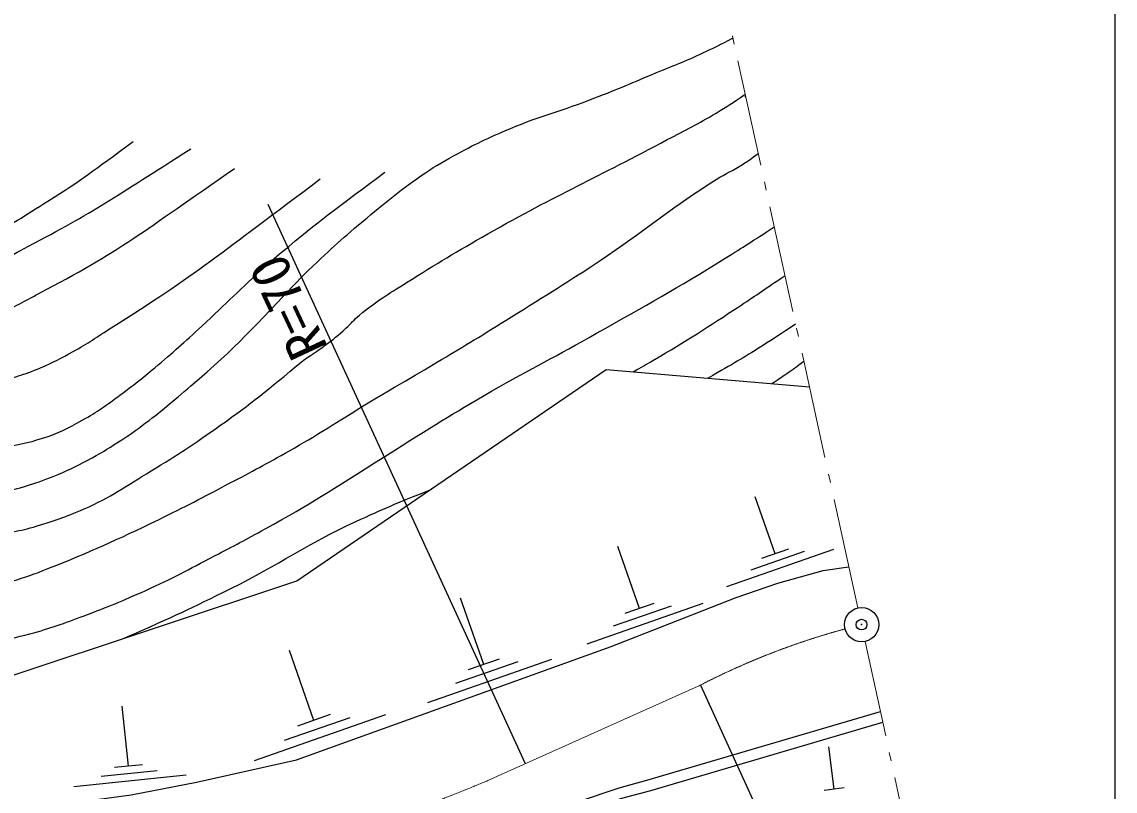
# Model space of a CAD drawing. Units: millimetres, scale not verified. Extents: x 40000 to 680000, y 20000 to 380000.
# Drawn here: x 527892 to 579000, y 280946 to 316926 of the extents above; entities that cross this region are included whole.
import ezdxf
from ezdxf.enums import TextEntityAlignment as Align

# ---------------------------------------------------------------- set-up
doc = ezdxf.new("R2010")
doc.units = ezdxf.units.MM
doc.header["$LTSCALE"] = 1000
doc.header["$PDMODE"] = 32
doc.header["$PDSIZE"] = 500
doc.linetypes.add('CHAIN', pattern=[18.5, 12, -1.5, 3.5, -1.5])
for name, color, linetype, lineweight in [('M-BGD', 7, 'Continuous', 25), ('M-BGD-HTXT', 7, 'Continuous', 13), ('M-BMK', 2, 'CHAIN', 13), ('M-BMK-SRVR', 3, 'Continuous', 25), ('M-TTL-BAND', 7, 'Continuous', 25)]:
    doc.layers.add(name, color=color, linetype=linetype, lineweight=lineweight)
doc.layers.add('M-OTRS', color=6, linetype='Continuous')
doc.styles.add('ＭＳ ゴシック', font='')
doc.styles.get('ＭＳ ゴシック').set_extended_font_data('MS Gothic')

msp = doc.modelspace()

# ---------------------------------------------------------------- linework, layer by layer
at = {"layer": 'M-BGD'}
for p, q in [((563101, 292048), (562169, 294719)), ((556759, 289494), (555751, 292384)), ((565837, 292254), (560830, 290508)), ((564469, 292151), (561965, 291278)), ((563726, 292267), (562475, 291830)), ((549484, 286871), (548403, 289970)), ((559720, 289716), (554301, 287827)), ((558240, 289605), (555530, 288660)), ((557436, 289730), (556082, 289258)), ((541543, 284258), (540401, 287532)), ((552659, 287109), (546848, 285083)), ((551072, 286990), (548166, 285977)), ((550210, 287124), (548757, 286617)), ((532875, 282116), (532582, 284916)), ((544897, 284509), (538759, 282369)), ((543220, 284383), (540151, 283313)), ((542310, 284525), (540775, 283990)), ((565867, 281041), (565619, 283022)), ((533531, 282184), (532218, 282047)), ((535573, 281690), (530322, 281141)), ((534224, 281903), (531598, 281628)), ((566331, 281099), (565403, 280983))]:
    msp.add_line(p, q, dxfattribs=at)
for points in [[(489036, 291715), (493989, 289068), (506768, 285165), (527301, 286314), (540750, 290779), (555214, 300671), (564708, 299855)], [(523520, 279922), (529193, 280261), (533003, 280769), (536051, 281362), (540727, 282404), (555440, 287712), (561282, 289998), (563229, 290675), (565346, 291268), (566531, 291437)], [(526199, 273705), (529166, 273972), (532956, 274474), (536077, 274995), (538858, 275583), (542628, 276539), (545602, 277395), (548322, 278370), (552052, 279841), (555815, 281097), (557105, 281465), (568038, 284670)], [(535777, 274512), (536218, 274594), (538997, 274987), (542768, 276145), (545662, 276994), (548556, 277969), (552233, 279366), (555942, 280623), (557292, 280977), (568146, 284179)]]:
    msp.add_lwpolyline(points, dxfattribs=at)
for points, knots in [([(541046, 305068), (542348, 306310), (542710, 306661), (543840, 307608), (544870, 308471), (545450, 308954), (546550, 309725), (547121, 310126), (547462, 310320), (548074, 310656), (549072, 311205), (549648, 311486), (550698, 311926), (552223, 312565), (553137, 312768), (554678, 313366), (555811, 313805), (556434, 314083), (557556, 314551), (558472, 314933), (558998, 315120), (559893, 315549), (560373, 315779), (560535, 315856), (561112, 316160)], [0, 0, 0, 0, 1, 1, 1, 2, 2, 2, 3, 3, 3, 4, 4, 4, 5, 5, 5, 6, 6, 6, 7, 7, 7, 8, 8, 8, 8]), ([(541046, 301089), (542009, 301759), (542321, 301935), (543040, 302595), (543292, 302827), (543407, 302986), (543671, 303206), (544475, 303875), (544986, 304175), (545872, 304730), (547343, 305650), (548172, 306160), (549682, 307016), (552900, 308838), (554804, 309672), (558064, 311418), (558958, 311897), (559478, 312131), (560342, 312660), (560883, 312991), (561067, 313106), (561706, 313542)], [0, 0, 0, 0, 1, 1, 1, 2, 2, 2, 3, 3, 3, 4, 4, 4, 5, 5, 5, 6, 6, 6, 7, 7, 7, 7]), ([(498882, 310402), (500965, 309918), (501605, 309813), (503370, 309556), (506319, 309126), (508022, 309410), (510990, 309132), (511656, 309070), (512024, 308990), (512683, 308878), (513450, 308748), (513880, 308661), (514630, 308455), (515075, 308333), (515303, 308201), (515731, 308032), (517302, 307410), (518156, 307001), (519710, 306338), (519942, 306240), (520059, 306145), (520303, 306084), (520857, 305947), (521173, 305875), (521742, 305830), (522138, 305800), (522362, 305807), (522758, 305830), (523057, 305848), (523226, 305861), (523520, 305915), (524057, 306014), (524354, 306093), (524875, 306254), (525427, 306424), (525713, 306588), (526230, 306846), (527396, 307431), (528003, 307846), (529108, 308540), (530717, 309549), (531231, 309957), (533088, 311334)], [0, 0, 0, 0, 1, 1, 1, 2, 2, 2, 3, 3, 3, 4, 4, 4, 5, 5, 5, 6, 6, 6, 7, 7, 7, 8, 8, 8, 9, 9, 9, 10, 10, 10, 11, 11, 11, 12, 12, 12, 13, 13, 13, 14, 14, 14, 14]), ([(497528, 308201), (498940, 307890), (499327, 307806), (500491, 307608), (501676, 307407), (502339, 307259), (503539, 307185), (505784, 307046), (507048, 307162), (509296, 307100), (509991, 307081), (510381, 307073), (511074, 307016), (511909, 306946), (512373, 306854), (513191, 306677), (513734, 306560), (514021, 306428), (514550, 306260), (515539, 305945), (516078, 305723), (517071, 305423), (518061, 305123), (518623, 304982), (519626, 304730), (520053, 304622), (520291, 304547), (520726, 304476), (521087, 304417), (521292, 304393), (521658, 304391), (522287, 304388), (522643, 304392), (523266, 304476), (523633, 304525), (523840, 304551), (524198, 304645), (524774, 304797), (525083, 304933), (525637, 305153), (526668, 305563), (527192, 305912), (528177, 306423), (531258, 308021), (532225, 308730), (535797, 310995)], [0, 0, 0, 0, 1, 1, 1, 2, 2, 2, 3, 3, 3, 4, 4, 4, 5, 5, 5, 6, 6, 6, 7, 7, 7, 8, 8, 8, 9, 9, 9, 10, 10, 10, 11, 11, 11, 12, 12, 12, 13, 13, 13, 14, 14, 14, 15, 15, 15, 15]), ([(543840, 298972), (547336, 301026), (548260, 301549), (551037, 303290), (552700, 304333), (553648, 304894), (555270, 306000), (557271, 307364), (558300, 308266), (560350, 309556), (560821, 309852), (561122, 309956), (561587, 310261), (561877, 310452), (561977, 310520), (562314, 310771)], [0, 0, 0, 0, 1, 1, 1, 2, 2, 2, 3, 3, 3, 4, 4, 4, 5, 5, 5, 5]), ([(493802, 302359), (494594, 302093), (494827, 302022), (495496, 301851), (496344, 301634), (496833, 301567), (497697, 301428), (498649, 301274), (499189, 301212), (500152, 301174), (503159, 301053), (504849, 301272), (507857, 301174), (508686, 301147), (509150, 301098), (509974, 301004), (510671, 300925), (511062, 300877), (511752, 300750), (513085, 300506), (513839, 300375), (515138, 299988), (516663, 299534), (517465, 299125), (518948, 298549), (519612, 298291), (519971, 298113), (520642, 297872), (521331, 297624), (521711, 297463), (522420, 297279), (523104, 297102), (523493, 296994), (524198, 296940), (524923, 296885), (525334, 296901), (526060, 296940), (526425, 296960), (526631, 296964), (526992, 297025), (527727, 297149), (528143, 297224), (528854, 297448), (529617, 297689), (530018, 297907), (530717, 298295), (531447, 298700), (531822, 298987), (532495, 299480), (533140, 299954), (533488, 300238), (534104, 300750), (534986, 301485), (535459, 301922), (536305, 302698), (537478, 303773), (538092, 304420), (539268, 305492), (539685, 305871), (539936, 306062), (540369, 306423), (542071, 307842), (542675, 308256), (544856, 309894)], [0, 0, 0, 0, 1, 1, 1, 2, 2, 2, 3, 3, 3, 4, 4, 4, 5, 5, 5, 6, 6, 6, 7, 7, 7, 8, 8, 8, 9, 9, 9, 10, 10, 10, 11, 11, 11, 12, 12, 12, 13, 13, 13, 14, 14, 14, 15, 15, 15, 16, 16, 16, 17, 17, 17, 18, 18, 18, 19, 19, 19, 20, 20, 20, 21, 21, 21, 21]), ([(496342, 306254), (497503, 305943), (497829, 305850), (498798, 305661), (499619, 305501), (500079, 305383), (500914, 305322), (503653, 305125), (505198, 305266), (507942, 305153), (508836, 305116), (509337, 305073), (510228, 304984), (511359, 304871), (511992, 304784), (513106, 304560), (514051, 304371), (514552, 304152), (515477, 303883), (517034, 303431), (517876, 303064), (519456, 302698), (520240, 302516), (520687, 302432), (521488, 302359), (521949, 302317), (522212, 302328), (522674, 302359), (523271, 302399), (523607, 302428), (524198, 302528), (524664, 302608), (524927, 302654), (525383, 302782), (525957, 302944), (526269, 303070), (526822, 303290), (527578, 303592), (527963, 303848), (528685, 304222), (532448, 306171), (533609, 307163), (537829, 310064)], [0, 0, 0, 0, 1, 1, 1, 2, 2, 2, 3, 3, 3, 4, 4, 4, 5, 5, 5, 6, 6, 6, 7, 7, 7, 8, 8, 8, 9, 9, 9, 10, 10, 10, 11, 11, 11, 12, 12, 12, 13, 13, 13, 14, 14, 14, 14]), ([(494818, 303883), (495660, 303661), (495897, 303602), (496596, 303460), (497417, 303292), (497883, 303228), (498713, 303121), (499800, 302980), (500412, 302920), (501507, 302867), (502861, 302802), (503623, 302883), (504978, 302867), (506268, 302852), (506992, 302855), (508280, 302782), (509739, 302700), (510564, 302684), (512006, 302444), (513287, 302230), (513974, 301957), (515223, 301597), (516761, 301154), (517571, 300737), (519118, 300327), (519933, 300111), (520403, 300042), (521234, 299904), (521793, 299811), (522109, 299773), (522674, 299734), (523202, 299698), (523500, 299715), (524028, 299734), (524492, 299752), (524753, 299764), (525214, 299819), (525781, 299887), (526099, 299935), (526653, 300073), (527496, 300282), (527970, 300412), (528770, 300750), (529382, 301010), (529709, 301194), (530294, 301512), (531011, 301904), (531381, 302177), (532072, 302613), (536037, 305113), (537246, 306154), (541845, 309577)], [0, 0, 0, 0, 1, 1, 1, 2, 2, 2, 3, 3, 3, 4, 4, 4, 5, 5, 5, 6, 6, 6, 7, 7, 7, 8, 8, 8, 9, 9, 9, 10, 10, 10, 11, 11, 11, 12, 12, 12, 13, 13, 13, 14, 14, 14, 15, 15, 15, 16, 16, 16, 17, 17, 17, 17]), ([(544856, 296602), (547238, 298101), (547874, 298504), (549852, 299650), (551747, 300748), (552861, 301272), (554762, 302359), (557122, 303708), (558469, 304426), (560771, 305872), (561672, 306438), (561971, 306621), (563066, 307344)], [0, 0, 0, 0, 1, 1, 1, 2, 2, 2, 3, 3, 3, 4, 4, 4, 4]), ([(492871, 300750), (493553, 300493), (493744, 300427), (494310, 300242), (495127, 299976), (495589, 299839), (496427, 299650), (497180, 299480), (497607, 299396), (498374, 299311), (498934, 299249), (499251, 299244), (499814, 299226), (500706, 299198), (501207, 299193), (502100, 299226), (503823, 299292), (504779, 299498), (506502, 299565), (507659, 299610), (508309, 299595), (509466, 299565), (510128, 299548), (510500, 299544), (511159, 299480), (511960, 299403), (512404, 299307), (513191, 299142), (513898, 298993), (514290, 298879), (514969, 298634), (516542, 298067), (517359, 297586), (518864, 296856), (520101, 296255), (520715, 295748), (521996, 295247), (522445, 295072), (522707, 294991), (523182, 294908), (523836, 294794), (524210, 294755), (524875, 294739), (525638, 294721), (526073, 294759), (526822, 294908), (527838, 295110), (528397, 295294), (529362, 295670), (530010, 295923), (530354, 296112), (530971, 296432), (531550, 296733), (531863, 296924), (532410, 297279), (532849, 297563), (533091, 297729), (533511, 298041), (534435, 298728), (534920, 299157), (535797, 299904), (537987, 301768), (538635, 302549), (541046, 305068)], [0, 0, 0, 0, 1, 1, 1, 2, 2, 2, 3, 3, 3, 4, 4, 4, 5, 5, 5, 6, 6, 6, 7, 7, 7, 8, 8, 8, 9, 9, 9, 10, 10, 10, 11, 11, 11, 12, 12, 12, 13, 13, 13, 14, 14, 14, 15, 15, 15, 16, 16, 16, 17, 17, 17, 18, 18, 18, 19, 19, 19, 20, 20, 20, 21, 21, 21, 21]), ([(556470, 300563), (556915, 300811), (557030, 300882), (557387, 301089), (559025, 302041), (559916, 302621), (561495, 303667), (562310, 304207), (562576, 304382), (563568, 305068)], [0, 0, 0, 0, 1, 1, 1, 2, 2, 2, 3, 3, 3, 3]), ([(564065, 302785), (563323, 302289), (563123, 302161), (562511, 301773), (561536, 301157), (561205, 300974), (559974, 300262)], [0, 0, 0, 0, 1, 1, 1, 2, 2, 2, 2]), ([(492024, 299311), (493305, 298917), (493661, 298792), (494734, 298549), (495392, 298400), (495761, 298316), (496427, 298210), (497314, 298069), (497817, 298021), (498713, 297956), (501123, 297784), (502482, 297858), (504894, 297702), (505856, 297640), (506392, 297569), (507349, 297448), (508379, 297319), (508955, 297229), (509974, 297025), (510941, 296831), (511483, 296713), (512429, 296432), (513342, 296162), (513826, 295928), (514715, 295586), (516251, 294994), (517105, 294643), (518610, 293977), (518880, 293857), (519012, 293747), (519287, 293638), (519773, 293446), (520055, 293360), (520557, 293215), (521143, 293046), (521479, 292973), (522081, 292876), (522770, 292765), (523162, 292722), (523859, 292707), (524554, 292692), (524945, 292728), (525637, 292792), (526303, 292853), (526674, 292916), (527330, 293046), (527763, 293131), (528008, 293175), (528431, 293300), (529374, 293577), (529900, 293754), (530802, 294146), (532091, 294708), (532730, 295197), (533934, 295924), (535222, 296702), (535923, 297173), (537152, 298041), (538730, 299155), (539234, 299592), (541046, 301089)], [0, 0, 0, 0, 1, 1, 1, 2, 2, 2, 3, 3, 3, 4, 4, 4, 5, 5, 5, 6, 6, 6, 7, 7, 7, 8, 8, 8, 9, 9, 9, 10, 10, 10, 11, 11, 11, 12, 12, 12, 13, 13, 13, 14, 14, 14, 15, 15, 15, 16, 16, 16, 17, 17, 17, 18, 18, 18, 19, 19, 19, 20, 20, 20, 20]), ([(564448, 301042), (564070, 300760), (563970, 300684), (563654, 300467), (563386, 300282), (563296, 300223), (562958, 300006)], [0, 0, 0, 0, 1, 1, 1, 2, 2, 2, 2]), ([(490924, 297702), (492890, 297093), (493433, 296906), (495072, 296517), (496158, 296259), (496764, 296094), (497866, 295924), (499281, 295706), (500089, 295694), (501507, 295501), (502568, 295356), (503162, 295267), (504216, 295078), (505014, 294934), (505461, 294846), (506248, 294654), (507784, 294281), (508635, 294029), (510143, 293554), (511809, 293029), (512716, 292655), (514376, 292114), (515888, 291622), (516745, 291378), (518271, 290929), (518733, 290793), (518985, 290687), (519456, 290590), (520213, 290435), (520637, 290344), (521404, 290252), (521766, 290208), (521970, 290180), (522335, 290167), (523029, 290143), (523420, 290120), (524113, 290167), (524711, 290207), (525047, 290232), (525637, 290336), (526340, 290461), (526733, 290548), (527415, 290760), (528084, 290967), (528458, 291091), (529108, 291352), (531156, 292174), (532287, 292677), (534273, 293638), (535578, 294270), (536293, 294656), (537575, 295332), (538688, 295918), (539313, 296245), (540406, 296869), (541772, 297649), (542210, 297936), (543840, 298972)], [0, 0, 0, 0, 1, 1, 1, 2, 2, 2, 3, 3, 3, 4, 4, 4, 5, 5, 5, 6, 6, 6, 7, 7, 7, 8, 8, 8, 9, 9, 9, 10, 10, 10, 11, 11, 11, 12, 12, 12, 13, 13, 13, 14, 14, 14, 15, 15, 15, 16, 16, 16, 17, 17, 17, 18, 18, 18, 19, 19, 19, 19]), ([(484928, 296529), (491442, 295011), (493228, 294659), (498459, 293130), (501150, 292344), (502615, 291762), (505317, 291014), (508711, 290074), (510615, 289554), (514038, 288728), (515582, 288355), (516460, 288197), (518017, 287881), (518545, 287774), (518838, 287698), (519372, 287627), (519832, 287566), (520093, 287557), (520557, 287542), (521483, 287513), (522003, 287492), (522928, 287542), (523723, 287586), (524171, 287604), (524960, 287712), (526258, 287889), (526996, 287964), (528262, 288304), (529271, 288576), (529822, 288786), (530802, 289151), (531941, 289576), (532574, 289831), (533680, 290336), (534958, 290920), (535652, 291295), (536898, 291945), (537829, 292431), (538349, 292707), (539268, 293215), (541503, 294448), (542205, 294933), (544856, 296602)], [0, 0, 0, 0, 1, 1, 1, 2, 2, 2, 3, 3, 3, 4, 4, 4, 5, 5, 5, 6, 6, 6, 7, 7, 7, 8, 8, 8, 9, 9, 9, 10, 10, 10, 11, 11, 11, 12, 12, 12, 13, 13, 13, 14, 14, 14, 14]), ([(532709, 288110), (535100, 289175), (535748, 289473), (537660, 290421), (539980, 291571), (541149, 292472), (543502, 293554), (544844, 294171), (545310, 294382), (546979, 295039)], [0, 0, 0, 0, 1, 1, 1, 2, 2, 2, 3, 3, 3, 3])]:
    msp.add_open_spline(points, degree=3, knots=knots, dxfattribs=at)
for points in [[(561143, 316108), (561133, 316125), (561123, 316143), (561112, 316160)], [(561739, 313394), (561727, 313413), (561716, 313432), (561705, 313450)]]:
    msp.add_open_spline(points, degree=3, dxfattribs=at)
at = {"layer": 'M-BGD-HTXT'}
for p, q in [((561106, 316278), (561192, 315888)), ((561363, 315106), (562434, 310222)), ((562606, 309441), (562691, 309050)), ((562863, 308269), (563934, 303385)), ((564105, 302603), (564191, 302213)), ((564362, 301431), (565433, 296547)), ((565605, 295766), (565691, 295375)), ((565862, 294594), (566976, 289516)), ((567318, 287953), (568274, 283538)), ((568443, 282757), (568527, 282366)), ((568696, 281584), (569754, 276697))]:
    msp.add_line(p, q, dxfattribs=at)
at = {"layer": 'M-BMK'}
msp.add_line((549682, 281446), (559504, 285849), dxfattribs=at)
for centre, radius, start, end in [((575412, 255276), 34464, 105.206, 117.4901), ((522114, 346517), 70670, 239.27983, 292.96055)]:
    msp.add_arc(centre, radius, start, end, dxfattribs=at)
at = {"layer": 'M-BMK-SRVR'}
for p, q in [((551431, 282230), (539400, 308385)), ((559614, 285906), (572177, 258421))]:
    msp.add_line(p, q, dxfattribs=at)
msp.add_circle((567147, 288735), 800, dxfattribs=at)
at = {"layer": 'M-OTRS'}
msp.add_point((567147, 288735), dxfattribs=at)
at = {"layer": 'M-TTL-BAND'}
msp.add_line((579000, 20000), (579000, 370000), dxfattribs=at)

# ---------------------------------------------------------------- texts
at = {"layer": 'M-BMK-SRVR', "style": 'ＭＳ ゴシック'}
msp.add_text('R=70', height=1833, rotation=115.183, dxfattribs=at).set_placement((541388, 301318), align=Align.MIDDLE_LEFT)

doc.saveas('drawing.dxf')
